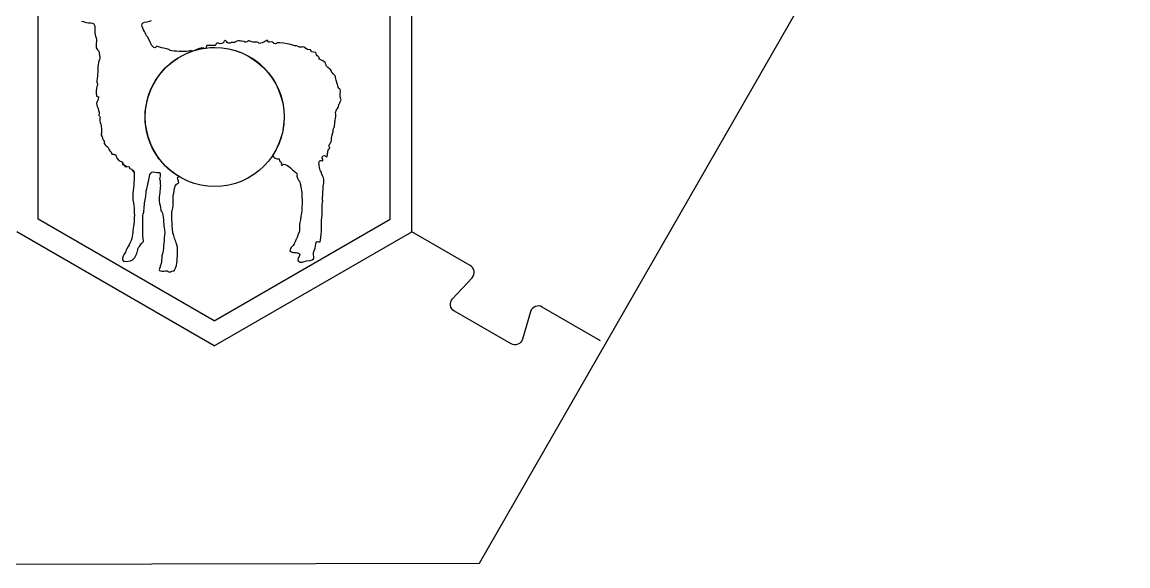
# Model space of a CAD drawing. Extents: x 0.1 to 20.7, y 0 to 17.9.
# Drawn here: x 11.97 to 20.72, y 0.03 to 4.33 of the extents above; entities that cross this region are included whole.
import ezdxf

# ---------------------------------------------------------------- set-up
doc = ezdxf.new("R2010")
doc.units = 0
doc.layers.add('Catan-Cuts&Scores', color=7, linetype='CONTINUOUS')

msp = doc.modelspace()

# ---------------------------------------------------------------- linework, layer by layer
at = {"layer": 'Catan-Cuts&Scores', "color": 1}
for points in [[(15.553303, 17.932221), (5.218721, 17.932225), (0.051425, 8.982221), (5.218713, 0.032228), (15.590346, 0.053614), (20.72059, 8.982217), (15.553303, 17.932221), (15.553303, 17.932221)], [(12.098796, 2.773378), (12.098796, 4.381288), (13.491288, 5.185244)], [(12.098796, 2.773378), (12.098796, 4.381288), (13.491288, 5.185244)], [(15.053792, 2.675225), (15.053792, 4.479444)], [(14.883779, 2.773378), (14.883779, 4.381288)], [(14.883779, 2.773378), (14.883779, 4.381288)], [(12.988331, 4.168882), (12.965201, 4.213071)], [(13.413204, 4.125917), (13.413204, 4.125917)], [(13.432865, 4.148258), (13.424039, 4.127432)], [(13.496288, 4.132335), (13.496288, 4.132335)], [(13.496288, 4.132335), (13.496288, 4.132335)], [(14.29196, 4.092839), (14.260599, 4.097768)], [(14.433142, 3.923131), (14.424024, 3.933165)], [(14.442369, 3.506626), (14.445362, 3.536788)], [(13.9502, 3.273683), (13.950204, 3.273685)], [(12.765476, 3.225472), (12.765476, 3.225472)], [(12.765476, 3.225472), (12.766539, 3.207468)], [(12.784697, 3.19024), (12.800103, 3.189), (12.800103, 3.189)], [(12.800103, 3.189), (12.816732, 3.191599)], [(12.821869, 3.173728), (12.841008, 3.170197), (12.842103, 3.157799)], [(12.842103, 3.157799), (12.846322, 3.155925)], [(12.856146, 3.155929), (12.858157, 3.137914)], [(12.858157, 3.137914), (12.856146, 3.155929)], [(12.858157, 3.137914), (12.858157, 3.137914)], [(12.926481, 2.67474), (12.927929, 2.803107)], [(13.158819, 2.712369), (13.155249, 2.806138)], [(13.491288, 1.969425), (12.098796, 2.773378)], [(13.491288, 1.969425), (12.098796, 2.773378)], [(13.491288, 1.969425), (14.883779, 2.773378)], [(13.491288, 1.969425), (14.883779, 2.773378)], [(13.491288, 1.773114), (11.928783, 2.675225)], [(13.491288, 1.773114), (15.053792, 2.675225)], [(15.516744, 2.407937), (15.053792, 2.675225)], [(15.376992, 2.143822), (15.531464, 2.311461)], [(15.839981, 1.788532), (15.391704, 2.047346)], [(15.995067, 2.042594), (15.931201, 1.825056)], [(16.547981, 1.812556), (16.086283, 2.079114)]]:
    msp.add_lwpolyline(points, dxfattribs=at)
for points in [[(12.442626, 4.340708), (12.464854, 4.334586), (12.472607, 4.331032), (12.498086, 4.328024)], [(12.498086, 4.328024), (12.520032, 4.325433), (12.538661, 4.328165), (12.545539, 4.308717)], [(12.545539, 4.308717), (12.55056, 4.294532), (12.545543, 4.268539), (12.546901, 4.249772)], [(12.949633, 4.238567), (12.941251, 4.261189), (12.901485, 4.309036), (12.928515, 4.327086)], [(12.928515, 4.327086), (12.938086, 4.333476), (12.981654, 4.337575), (12.994444, 4.344508)], [(12.546901, 4.249772), (12.548976, 4.221083), (12.556657, 4.219067), (12.559221, 4.191563)], [(12.965201, 4.213071), (12.958968, 4.22439), (12.954867, 4.224449), (12.949633, 4.238567)], [(12.559221, 4.191563), (12.562326, 4.158311), (12.545811, 4.135822), (12.568268, 4.113382)], [(12.568268, 4.113382), (12.590524, 4.091142), (12.574618, 4.100303), (12.583543, 4.068193)], [(12.946288, 3.582335), (12.946288, 3.88609), (13.192532, 4.132335), (13.496288, 4.132335)], [(12.946288, 3.582335), (12.946288, 3.88609), (13.192532, 4.132335), (13.496288, 4.132335)], [(13.013751, 4.132756), (12.996071, 4.145788), (12.993831, 4.154043), (12.988331, 4.168882)], [(13.037674, 4.141768), (13.02885, 4.134181), (13.026142, 4.123618), (13.013751, 4.132756)], [(13.131429, 4.116488), (13.114921, 4.124382), (13.067378, 4.128468), (13.037674, 4.141768)], [(13.153378, 4.106626), (13.136131, 4.109369), (13.142519, 4.111185), (13.131429, 4.116488)], [(13.413204, 4.125917), (13.37756, 4.122779), (13.41189, 4.140228), (13.336728, 4.108878)], [(13.336728, 4.108878), (13.361532, 4.116299), (13.387067, 4.122032), (13.413204, 4.125917)], [(13.424039, 4.127432), (13.447157, 4.130392), (13.470721, 4.131928), (13.494642, 4.131928)], [(13.458539, 4.146443), (13.445676, 4.145589), (13.447629, 4.148231), (13.432865, 4.148258)], [(13.484996, 4.146332), (13.471571, 4.147508), (13.470212, 4.147214), (13.458539, 4.146443)], [(13.5137, 4.16791), (13.499476, 4.161631), (13.510862, 4.144068), (13.484996, 4.146332)], [(13.494642, 4.131928), (13.798397, 4.131928), (14.044642, 3.885683), (14.044642, 3.581928)], [(13.496288, 4.132335), (13.800043, 4.132335), (14.046288, 3.88609), (14.046288, 3.582335)], [(13.496288, 4.132335), (13.800043, 4.132335), (14.046288, 3.88609), (14.046288, 3.582335)], [(13.552897, 4.163856), (13.528556, 4.155174), (13.528129, 4.170682), (13.5137, 4.16791)], [(13.578704, 4.188506), (13.561603, 4.179103), (13.572519, 4.170856), (13.552897, 4.163856)], [(13.616862, 4.167124), (13.592129, 4.159819), (13.59676, 4.179879), (13.578704, 4.188506)], [(13.636358, 4.170808), (13.62076, 4.170225), (13.628429, 4.170536), (13.616862, 4.167124)], [(13.669717, 4.181276), (13.649511, 4.175076), (13.668524, 4.172006), (13.636358, 4.170808)], [(13.710487, 4.181193), (13.697217, 4.181367), (13.686067, 4.186299), (13.669717, 4.181276)], [(13.741972, 4.173157), (13.723674, 4.173268), (13.748508, 4.180701), (13.710487, 4.181193)], [(13.787024, 4.176661), (13.747208, 4.191142), (13.771472, 4.179933), (13.741972, 4.173157)], [(13.831799, 4.174004), (13.81959, 4.175972), (13.799189, 4.172236), (13.787024, 4.176661)], [(13.851099, 4.163929), (13.836035, 4.165508), (13.844953, 4.17189), (13.831799, 4.174004)], [(13.893326, 4.178708), (13.887917, 4.175457), (13.856035, 4.16341), (13.851099, 4.163929)], [(13.911646, 4.18924), (13.899539, 4.184921), (13.902386, 4.184161), (13.893326, 4.178708)], [(13.944217, 4.175665), (13.913906, 4.175674), (13.930318, 4.167311), (13.911646, 4.18924)], [(13.976019, 4.161468), (13.959882, 4.161496), (13.95996, 4.175661), (13.944217, 4.175665)], [(13.992842, 4.167917), (13.981326, 4.165393), (13.988906, 4.161444), (13.976019, 4.161468)], [(14.085303, 4.158256), (14.074114, 4.162665), (14.005674, 4.170728), (13.992842, 4.167917)], [(14.155558, 4.138674), (14.133082, 4.151213), (14.13344, 4.139288), (14.085303, 4.158256)], [(14.199771, 4.136249), (14.181232, 4.13509), (14.172547, 4.129197), (14.155558, 4.138674)], [(14.254193, 4.113204), (14.21561, 4.113457), (14.208292, 4.134043), (14.199771, 4.136249)], [(14.260599, 4.097768), (14.257524, 4.105397), (14.258389, 4.108213), (14.254193, 4.113204)], [(12.583917, 4.037957), (12.569397, 4.00339), (12.570354, 3.958863), (12.569174, 3.92139)], [(12.583543, 4.068193), (12.587599, 4.053607), (12.589783, 4.051921), (12.583917, 4.037957)], [(12.944646, 3.581929), (12.944646, 3.824071), (13.101122, 4.029665), (13.318476, 4.103107)], [(13.232839, 4.09985), (13.207142, 4.101433), (13.179822, 4.102425), (13.153378, 4.106626)], [(13.308543, 4.104961), (13.289, 4.108657), (13.296846, 4.095897), (13.232839, 4.09985)], [(13.318476, 4.103107), (13.316208, 4.103311), (13.313476, 4.104028), (13.308543, 4.104961)], [(14.294822, 4.092083), (14.293906, 4.092444), (14.292496, 4.093717), (14.29196, 4.092839)], [(14.313893, 4.060107), (14.298476, 4.070268), (14.301476, 4.074417), (14.294822, 4.092083)], [(14.335303, 4.032921), (14.306126, 4.044697), (14.338393, 4.043957), (14.313893, 4.060107)], [(14.380535, 3.983039), (14.371629, 3.998764), (14.384369, 4.013126), (14.335303, 4.032921)], [(14.39365, 3.972701), (14.38926, 3.977819), (14.384181, 3.97661), (14.380535, 3.983039)], [(14.395011, 3.970775), (14.394581, 3.971319), (14.394108, 3.972165), (14.39365, 3.972701)], [(14.412137, 3.956579), (14.400744, 3.968846), (14.403599, 3.960103), (14.395011, 3.970775)], [(14.424024, 3.933165), (14.416992, 3.942421), (14.420504, 3.947575), (14.412137, 3.956579)], [(12.569174, 3.92139), (12.568631, 3.904118), (12.561221, 3.870178), (12.563481, 3.85639)], [(12.563481, 3.85639), (12.56556, 3.843674), (12.571204, 3.845886), (12.566949, 3.833775)], [(14.456897, 3.873094), (14.444247, 3.906071), (14.464103, 3.893319), (14.433142, 3.923131)], [(14.472846, 3.818736), (14.468114, 3.829933), (14.466831, 3.847213), (14.456897, 3.873094)], [(12.566949, 3.833775), (12.563292, 3.823358), (12.555378, 3.789665), (12.556504, 3.777197)], [(12.556504, 3.777197), (12.557251, 3.768921), (12.560221, 3.761728), (12.560607, 3.746228)], [(14.488992, 3.799249), (14.481256, 3.810488), (14.48015, 3.801468), (14.472846, 3.818736)], [(14.491137, 3.730728), (14.482665, 3.753869), (14.492401, 3.782886), (14.488992, 3.799249)], [(12.575367, 3.740586), (12.576161, 3.707131), (12.550622, 3.703665), (12.565657, 3.666056)], [(12.560607, 3.746228), (12.565607, 3.743867), (12.570114, 3.743131), (12.575367, 3.740586)], [(14.459981, 3.637631), (14.471122, 3.655315), (14.472603, 3.656283), (14.47694, 3.679197)], [(14.47694, 3.679197), (14.47976, 3.694075), (14.482362, 3.684917), (14.489346, 3.701678)], [(14.489346, 3.701678), (14.496444, 3.718708), (14.49644, 3.71624), (14.491137, 3.730728)], [(12.565657, 3.666056), (12.57424, 3.644603), (12.570933, 3.657901), (12.577133, 3.633051)], [(12.577133, 3.633051), (12.583792, 3.60635), (12.581444, 3.623146), (12.577981, 3.594288)], [(12.577981, 3.594288), (12.596169, 3.583122), (12.587, 3.579275), (12.585819, 3.558174)], [(14.451582, 3.56944), (14.460818, 3.593938), (14.441976, 3.609039), (14.459981, 3.637631)], [(12.585819, 3.558174), (12.585157, 3.546374), (12.593556, 3.528944), (12.596921, 3.51459)], [(12.596921, 3.51459), (12.598937, 3.505992), (12.598122, 3.481657), (12.599015, 3.468571)], [(13.211449, 3.110374), (13.05159, 3.206583), (12.944646, 3.38176), (12.944646, 3.581929)], [(13.496288, 3.032335), (13.192532, 3.032335), (12.946288, 3.278579), (12.946288, 3.582335)], [(13.496288, 3.032335), (13.192532, 3.032335), (12.946288, 3.278579), (12.946288, 3.582335)], [(14.046288, 3.582335), (14.046288, 3.278579), (13.800043, 3.032335), (13.496288, 3.032335)], [(14.046288, 3.582335), (14.046288, 3.278579), (13.800043, 3.032335), (13.496288, 3.032335)], [(14.044642, 3.581928), (14.044642, 3.4677), (14.009807, 3.361608), (13.9502, 3.273683)], [(14.433622, 3.478678), (14.436996, 3.504067), (14.441912, 3.490835), (14.442369, 3.506626)], [(14.445362, 3.536788), (14.44846, 3.554665), (14.445099, 3.55226), (14.451582, 3.56944)], [(12.599015, 3.468571), (12.600583, 3.445607), (12.591961, 3.448004), (12.603906, 3.425846)], [(12.603906, 3.425846), (12.609562, 3.415354), (12.60685, 3.413869), (12.610339, 3.406315)], [(14.417481, 3.38541), (14.423803, 3.400893), (14.415496, 3.421689), (14.427075, 3.44976)], [(14.427075, 3.44976), (14.431268, 3.459921), (14.432189, 3.467901), (14.433622, 3.478678)], [(12.610339, 3.406315), (12.615283, 3.39561), (12.616701, 3.404854), (12.619764, 3.391099)], [(12.619764, 3.391099), (12.623575, 3.373976), (12.619819, 3.379283), (12.621487, 3.373363)], [(12.621487, 3.373363), (12.62174, 3.372461), (12.622036, 3.371661), (12.622358, 3.370831)], [(12.622358, 3.370831), (12.627981, 3.356429), (12.643232, 3.352701), (12.651157, 3.341657)], [(12.651157, 3.341657), (12.655165, 3.336071), (12.655642, 3.33009), (12.660642, 3.32235)], [(14.382247, 3.267603), (14.396504, 3.287131), (14.379051, 3.317268), (14.405547, 3.335476)], [(14.405547, 3.335476), (14.402039, 3.345346), (14.396425, 3.352279), (14.401976, 3.362346)], [(14.401976, 3.362346), (14.404906, 3.367661), (14.415326, 3.380146), (14.417481, 3.38541)], [(12.660642, 3.32235), (12.664901, 3.315768), (12.669189, 3.312079), (12.672417, 3.308335)], [(12.672417, 3.308335), (12.682708, 3.296397), (12.674835, 3.304236), (12.680421, 3.289142)], [(12.680421, 3.289142), (12.725657, 3.282674), (12.705401, 3.287421), (12.722185, 3.255822)], [(12.722185, 3.255822), (12.741744, 3.218996), (12.758051, 3.240374), (12.765476, 3.225472)], [(13.950204, 3.273685), (13.96065, 3.275181), (13.956768, 3.264386), (13.974126, 3.255957)], [(13.974126, 3.255957), (13.983594, 3.251354), (13.996062, 3.251631), (14.006579, 3.25)], [(14.006579, 3.25), (14.009603, 3.22044), (14.004496, 3.241492), (14.017949, 3.225933)], [(14.324374, 3.184893), (14.320606, 3.218369), (14.310386, 3.24735), (14.349897, 3.236079)], [(14.349897, 3.236079), (14.353524, 3.259607), (14.337626, 3.254181), (14.351558, 3.275397)], [(14.351558, 3.275397), (14.378138, 3.280803), (14.363181, 3.271449), (14.382247, 3.267603)], [(12.765476, 3.225472), (12.765901, 3.224815), (12.7665, 3.223949), (12.766689, 3.223461)], [(12.766689, 3.223461), (12.7665, 3.223949), (12.765901, 3.224815), (12.765476, 3.225472)], [(12.766539, 3.207468), (12.783142, 3.194251), (12.775086, 3.214693), (12.784697, 3.19024)], [(12.766689, 3.223461), (12.770799, 3.212985), (12.767476, 3.224713), (12.769886, 3.207307)], [(12.769886, 3.207307), (12.767476, 3.224712), (12.770799, 3.212985), (12.766689, 3.223461)], [(12.769886, 3.207307), (12.791603, 3.200678), (12.770961, 3.204674), (12.793858, 3.193004)], [(12.793858, 3.193004), (12.770961, 3.204674), (12.791603, 3.200678), (12.769886, 3.207307)], [(12.793858, 3.193004), (12.801249, 3.189236), (12.794819, 3.194213), (12.800103, 3.189)], [(12.800103, 3.189), (12.794819, 3.194213), (12.801249, 3.189236), (12.793858, 3.193004)], [(12.816732, 3.191599), (12.819369, 3.187028), (12.817788, 3.191397), (12.820015, 3.183779)], [(12.820015, 3.183779), (12.820944, 3.18061), (12.821378, 3.176556), (12.821869, 3.173728)], [(12.842103, 3.157799), (12.843157, 3.157953), (12.848086, 3.158638), (12.848811, 3.158513)], [(12.848811, 3.158513), (12.848086, 3.158638), (12.843157, 3.157953), (12.842103, 3.157799)], [(12.846322, 3.155925), (12.847646, 3.155786), (12.855244, 3.155856), (12.856146, 3.155929)], [(12.848811, 3.158513), (12.854114, 3.157583), (12.854882, 3.15665), (12.856146, 3.155929)], [(12.856146, 3.155929), (12.854882, 3.15665), (12.854114, 3.157583), (12.848811, 3.158513)], [(12.856146, 3.155929), (12.855094, 3.146346), (12.853869, 3.146485), (12.858157, 3.137914)], [(12.971976, 3.071004), (12.979393, 3.106449), (12.976846, 3.160133), (13.025138, 3.145678)], [(14.017949, 3.225933), (14.028708, 3.213488), (14.017949, 3.213174), (14.023697, 3.200154)], [(14.023697, 3.200154), (14.03859, 3.203), (14.027204, 3.204563), (14.041213, 3.207886)], [(14.041213, 3.207886), (14.067047, 3.214015), (14.120208, 3.152697), (14.147803, 3.133197)], [(14.337413, 3.148921), (14.331228, 3.165374), (14.327957, 3.153043), (14.324374, 3.184893)], [(12.858157, 3.137914), (12.861835, 3.066142), (12.848133, 3.018378), (12.847513, 2.950178)], [(12.953925, 2.998), (12.957157, 3.019131), (12.967228, 3.048303), (12.971976, 3.071004)], [(13.025138, 3.145678), (13.048154, 3.138788), (13.044236, 3.145567), (13.061397, 3.143583)], [(13.061779, 3.104968), (13.054925, 3.077071), (13.063256, 3.09206), (13.064858, 3.074772)], [(13.061397, 3.143583), (13.066079, 3.128504), (13.065515, 3.120169), (13.061779, 3.104968)], [(13.064858, 3.074772), (13.066013, 3.062331), (13.063315, 3.072869), (13.063181, 3.059114)], [(13.193626, 3.050386), (13.198279, 3.054646), (13.20424, 3.056921), (13.210488, 3.062232)], [(13.201819, 3.10106), (13.205779, 3.105708), (13.20889, 3.108631), (13.211449, 3.110374)], [(13.210488, 3.062232), (13.210178, 3.082185), (13.20206, 3.080843), (13.201819, 3.10106)], [(14.147803, 3.133197), (14.147511, 3.123283), (14.144822, 3.118858), (14.145146, 3.113024)], [(14.145146, 3.113024), (14.145493, 3.106906), (14.155788, 3.087228), (14.159047, 3.082169)], [(14.159047, 3.082169), (14.16515, 3.072701), (14.164131, 3.084414), (14.168807, 3.066032)], [(14.168807, 3.066032), (14.171882, 3.053953), (14.175307, 3.041019), (14.176599, 3.030047)], [(14.342983, 3.128925), (14.336912, 3.140831), (14.341331, 3.1385), (14.337413, 3.148921)], [(14.354039, 3.033028), (14.35861, 3.082393), (14.367863, 3.08015), (14.342983, 3.128925)], [(12.950417, 2.956717), (12.953008, 2.970957), (12.95185, 2.984449), (12.953925, 2.998)], [(13.065382, 3.040024), (13.064749, 3.000665), (13.054528, 2.963083), (13.056925, 2.918079)], [(13.063181, 3.059114), (13.063069, 3.047968), (13.065567, 3.05135), (13.065382, 3.040024)], [(13.166393, 2.950319), (13.166642, 2.971099), (13.173775, 2.974425), (13.175335, 2.99189)], [(13.175335, 2.99189), (13.176056, 2.999981), (13.17474, 3.008519), (13.176807, 3.016268)], [(13.176807, 3.016268), (13.179268, 3.025515), (13.186189, 3.043579), (13.193626, 3.050386)], [(14.176599, 3.030047), (14.178689, 3.012322), (14.182532, 3.008772), (14.18409, 2.988764)], [(14.18409, 2.988764), (14.186981, 2.951756), (14.188142, 2.838386), (14.17944, 2.807161)], [(14.348878, 2.944839), (14.353011, 2.968079), (14.351603, 3.006708), (14.354039, 3.033028)], [(12.847513, 2.950178), (12.847185, 2.914429), (12.855996, 2.893874), (12.857867, 2.860414)], [(12.935874, 2.84115), (12.93709, 2.884633), (12.94276, 2.914594), (12.950417, 2.956717)], [(13.056925, 2.918079), (13.058453, 2.889354), (13.069382, 2.875874), (13.068869, 2.844539)], [(13.162633, 2.851275), (13.169083, 2.883835), (13.166015, 2.918292), (13.166393, 2.950319)], [(14.345256, 2.860556), (14.345103, 2.884118), (14.343881, 2.883339), (14.349114, 2.90359)], [(14.349114, 2.90359), (14.354363, 2.923914), (14.345056, 2.923315), (14.348878, 2.944839)], [(12.857867, 2.860414), (12.860701, 2.809697), (12.860929, 2.765457), (12.851819, 2.716681)], [(12.927929, 2.803107), (12.92839, 2.822957), (12.935319, 2.821358), (12.935874, 2.84115)], [(13.068869, 2.844539), (13.072331, 2.829414), (13.073457, 2.84189), (13.078, 2.833138)], [(13.078, 2.833138), (13.093019, 2.804197), (13.088165, 2.739185), (13.096496, 2.70526)], [(13.155249, 2.806138), (13.154858, 2.835992), (13.158783, 2.831815), (13.162633, 2.851275)], [(14.17944, 2.807161), (14.175283, 2.792251), (14.177142, 2.782532), (14.17374, 2.768086)], [(14.341599, 2.767788), (14.341363, 2.788268), (14.344953, 2.794953), (14.345811, 2.812393)], [(14.345811, 2.812393), (14.346519, 2.826874), (14.345353, 2.845508), (14.345256, 2.860556)], [(12.851819, 2.716681), (12.84861, 2.699508), (12.851264, 2.689897), (12.846532, 2.670438)], [(13.165319, 2.664638), (13.161567, 2.677457), (13.162685, 2.696169), (13.158819, 2.712369)], [(14.17374, 2.768086), (14.158056, 2.70144), (14.169157, 2.734843), (14.165713, 2.684217)], [(14.330008, 2.595968), (14.340178, 2.623433), (14.342015, 2.732249), (14.341599, 2.767788)], [(12.846532, 2.670438), (12.841386, 2.649268), (12.844079, 2.624547), (12.835213, 2.605013)], [(12.907961, 2.570858), (12.943783, 2.617414), (12.928944, 2.566528), (12.926481, 2.67474)], [(13.096496, 2.70526), (13.106204, 2.665717), (13.089646, 2.589508), (13.089444, 2.54359)], [(13.17224, 2.645968), (13.170485, 2.65206), (13.166783, 2.659626), (13.165319, 2.664638)], [(13.176201, 2.62459), (13.173968, 2.632678), (13.174744, 2.637268), (13.17224, 2.645968)], [(14.144008, 2.62474), (14.140704, 2.617725), (14.143022, 2.620929), (14.14089, 2.614949)], [(14.153208, 2.648519), (14.150811, 2.635083), (14.150268, 2.638032), (14.144008, 2.62474)], [(14.165713, 2.684217), (14.16385, 2.656839), (14.157228, 2.671036), (14.153208, 2.648519)], [(12.800513, 2.540599), (12.793279, 2.528063), (12.797732, 2.539515), (12.792929, 2.522244)], [(12.835213, 2.605013), (12.817854, 2.566772), (12.81956, 2.573633), (12.800513, 2.540599)], [(12.881996, 2.513858), (12.891485, 2.543438), (12.879449, 2.533807), (12.907961, 2.570858)], [(13.089444, 2.54359), (13.089333, 2.518457), (13.081401, 2.506161), (13.077949, 2.484444)], [(13.191131, 2.588083), (13.187118, 2.598296), (13.178012, 2.618036), (13.176201, 2.62459)], [(13.197362, 2.44809), (13.200882, 2.494796), (13.208756, 2.543225), (13.191131, 2.588083)], [(14.14089, 2.614949), (14.119208, 2.554221), (14.089453, 2.552631), (14.090165, 2.522614)], [(14.277161, 2.511067), (14.287515, 2.544638), (14.292374, 2.545386), (14.296008, 2.582015)], [(14.296008, 2.582015), (14.298326, 2.605382), (14.311944, 2.593449), (14.330008, 2.595968)], [(12.792929, 2.522244), (12.787756, 2.503657), (12.714079, 2.41709), (12.828665, 2.44491)], [(12.828665, 2.44491), (12.8585, 2.45215), (12.873232, 2.486539), (12.881996, 2.513858)], [(13.077949, 2.484444), (13.07476, 2.464421), (13.075485, 2.440869), (13.071678, 2.424047)], [(14.090165, 2.522614), (14.12711, 2.498378), (14.13044, 2.517019), (14.158567, 2.505556)], [(14.158567, 2.505556), (14.187272, 2.493863), (14.143433, 2.468189), (14.156846, 2.443854)], [(14.222118, 2.444217), (14.311071, 2.450047), (14.268028, 2.481457), (14.277161, 2.511067)], [(13.062858, 2.396032), (13.059796, 2.381772), (13.05591, 2.384513), (13.057315, 2.367532)], [(13.057315, 2.367532), (13.087161, 2.356071), (13.099575, 2.370174), (13.117944, 2.364468)], [(13.071678, 2.424047), (13.068826, 2.411444), (13.065354, 2.407638), (13.062858, 2.396032)], [(13.117944, 2.364468), (13.131633, 2.360217), (13.131299, 2.352914), (13.143957, 2.357204)], [(13.143957, 2.357204), (13.152322, 2.360039), (13.144914, 2.359704), (13.157249, 2.363161)], [(13.157249, 2.363161), (13.163594, 2.36494), (13.169532, 2.364819), (13.175122, 2.366772)], [(13.175122, 2.366772), (13.175685, 2.367397), (13.176378, 2.369331), (13.176594, 2.368822)], [(13.176594, 2.368822), (13.176811, 2.368319), (13.177732, 2.37041), (13.178024, 2.370867)], [(13.178024, 2.370867), (13.190811, 2.390929), (13.195504, 2.423406), (13.197362, 2.44809)], [(14.156846, 2.443854), (14.173732, 2.41844), (14.19794, 2.442631), (14.222118, 2.444217)], [(15.547283, 2.363236), (15.544322, 2.382642), (15.533749, 2.398122), (15.516744, 2.407937)], [(15.531464, 2.311461), (15.544768, 2.325901), (15.550244, 2.343826), (15.547283, 2.363236)], [(15.361169, 2.092051), (15.358213, 2.111461), (15.363689, 2.12939), (15.376992, 2.143822)], [(15.391704, 2.047346), (15.374701, 2.057161), (15.364131, 2.072642), (15.361169, 2.092051)], [(16.031807, 2.083012), (16.013406, 2.075646), (16.00065, 2.06161), (15.995067, 2.042594)], [(16.086283, 2.079114), (16.069118, 2.089024), (16.050201, 2.090378), (16.031807, 2.083012)], [(15.894461, 1.784637), (15.876063, 1.777272), (15.857146, 1.778622), (15.839981, 1.788532)], [(15.931201, 1.825056), (15.925618, 1.806039), (15.912863, 1.792004), (15.894461, 1.784637)]]:
    msp.add_open_spline(points, degree=3, dxfattribs=at)

doc.saveas('drawing.dxf')
